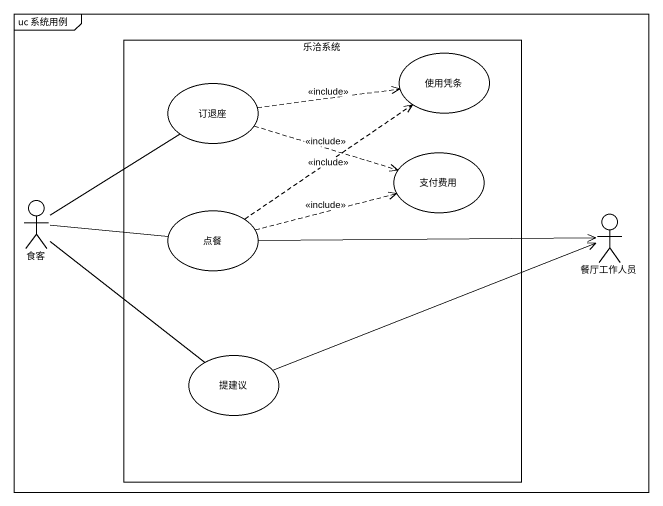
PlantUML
@startuml
mainframe uc 系统用例
rectangle 乐洽系统 {
  usecase 使用凭条
  usecase 订退座
  usecase 支付费用
  usecase 点餐
  usecase 提建议
}
actor 食客
actor 餐厅工作人员
订退座 .right.> 使用凭条 : <<include>>
订退座 .right.> 支付费用 : <<include>>
食客 -up- 订退座
食客 -right- 点餐
食客 -- 提建议
点餐 .up.> 使用凭条 : <<include>>
点餐 .right.> 支付费用 : <<include>>
点餐 -right-> 餐厅工作人员
提建议 -right-> 餐厅工作人员
@enduml
